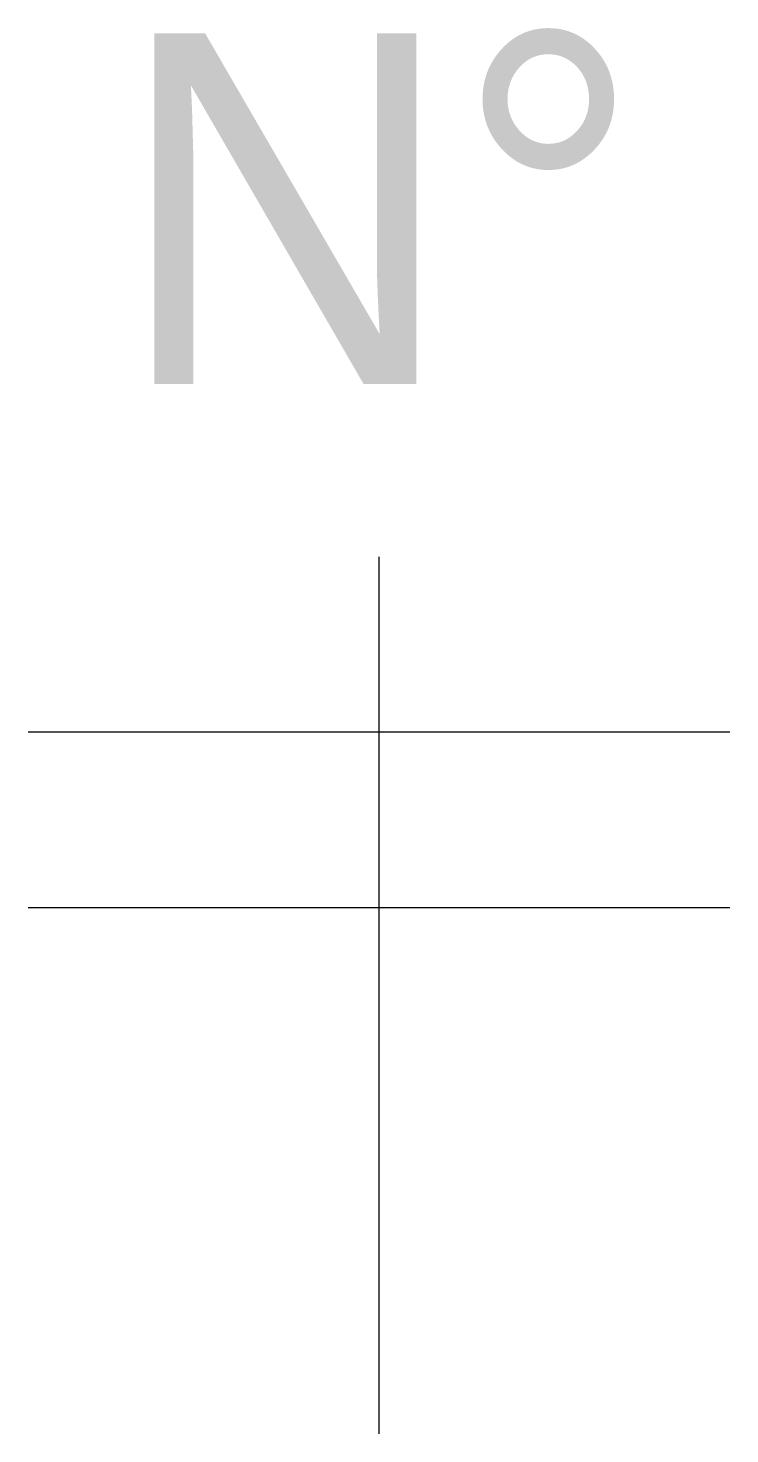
# Model space of a CAD drawing. Extents: x -0.5 to 0.5, y 0 to 2.
import ezdxf
from ezdxf.enums import TextEntityAlignment as Align

# ---------------------------------------------------------------- set-up
doc = ezdxf.new("R2010")
doc.units = 0
doc.styles.add('ISOPLUS', font='isoplus.shx')

msp = doc.modelspace()

# ---------------------------------------------------------------- linework, layer by layer
at = {"linetype": 'Continuous'}
for p, q in [((0, 0), (0, 1.25)), ((0.5, 1), (-0.5, 1)), ((0.5, 0.75), (-0.5, 0.75))]:
    msp.add_line(p, q, dxfattribs=at)

# ---------------------------------------------------------------- texts
at = {"linetype": 'Continuous', "style": 'ISOPLUS'}
msp.add_attdef('N°', text='', height=0.5, dxfattribs=at).set_placement((0, 1.75), align=Align.MIDDLE)

doc.saveas('drawing.dxf')
